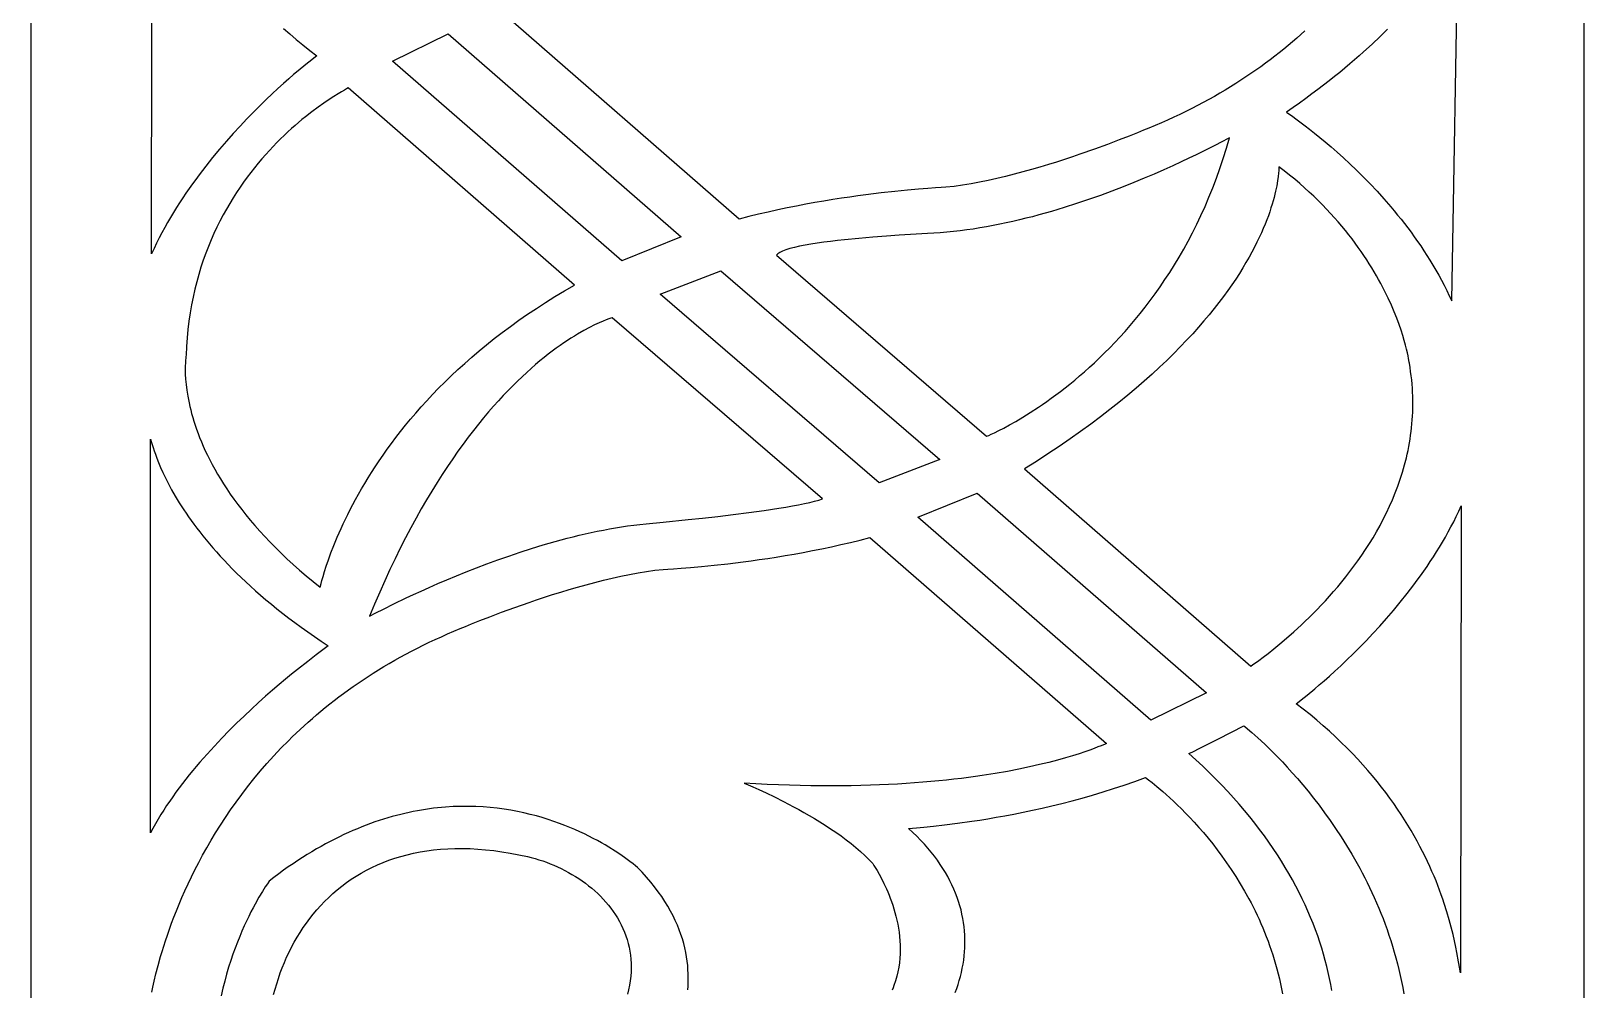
# Model space of a CAD drawing. Extents: x -4425 to -873, y -1243 to 1744.
# Drawn here: x -1282 to -882, y -1053.6 to -806.6 of the extents above; entities that cross this region are included whole.
import ezdxf

# ---------------------------------------------------------------- set-up
doc = ezdxf.new("R2010")
doc.units = 0
doc.layers.add('LAYER_1', color=7, linetype='CONTINUOUS')

msp = doc.modelspace()

# ---------------------------------------------------------------- linework, layer by layer
at = {"layer": 'LAYER_1'}
for points in [[(-1281.97, 1256.69), (-881.97, 1256.69), (-881.97, -1243.31), (-1281.97, -1243.31)], [(-1174.54, -807.3), (-1114.5, -859.57), (-1129.76, -865.8), (-1188.84, -814.35)], [(-1209.34, -948.4), (-1207.51, -949.88), (-1207.25, -948.93), (-1207.03, -948.11), (-1206.74, -947.08), (-1206.36, -945.85), (-1205.91, -944.42), (-1205.36, -942.81), (-1204.71, -941.03), (-1203.95, -939.08), (-1203.09, -936.98), (-1202.1, -934.74), (-1201.56, -933.57), (-1200.99, -932.36), (-1200.39, -931.13), (-1199.75, -929.86), (-1199.07, -928.57), (-1198.36, -927.25), (-1197.62, -925.9), (-1196.83, -924.53), (-1196.01, -923.13), (-1195.15, -921.72), (-1194.25, -920.28), (-1193.31, -918.82), (-1192.33, -917.34), (-1191.3, -915.85), (-1190.23, -914.34), (-1189.12, -912.82), (-1187.97, -911.28), (-1186.76, -909.73), (-1185.51, -908.16), (-1184.22, -906.59), (-1182.87, -905.01), (-1181.48, -903.42), (-1180.03, -901.83), (-1178.54, -900.23), (-1176.99, -898.63), (-1175.39, -897.02), (-1173.74, -895.42), (-1172.03, -893.81), (-1170.27, -892.21), (-1168.45, -890.61), (-1166.57, -889.01), (-1164.64, -887.41), (-1162.65, -885.83), (-1160.6, -884.25), (-1158.49, -882.68), (-1156.32, -881.11), (-1154.09, -879.56), (-1151.79, -878.03), (-1149.43, -876.5), (-1147.01, -874.99), (-1144.52, -873.5), (-1141.97, -872.03), (-1200.25, -821.25), (-1200.7, -821.49), (-1201.25, -821.79), (-1201.98, -822.21), (-1202.9, -822.75), (-1203.97, -823.42), (-1205.2, -824.21), (-1206.56, -825.14), (-1208.04, -826.19), (-1209.63, -827.37), (-1211.31, -828.69), (-1212.18, -829.4), (-1213.06, -830.15), (-1213.96, -830.93), (-1214.88, -831.74), (-1215.81, -832.59), (-1216.75, -833.47), (-1217.69, -834.38), (-1218.64, -835.34), (-1219.6, -836.32), (-1220.56, -837.35), (-1221.52, -838.41), (-1222.48, -839.5), (-1223.44, -840.63), (-1224.39, -841.8), (-1225.34, -843), (-1226.28, -844.25), (-1227.21, -845.52), (-1228.13, -846.84), (-1229.04, -848.19), (-1229.93, -849.58), (-1230.8, -851.01), (-1231.65, -852.48), (-1232.49, -853.98), (-1233.3, -855.53), (-1234.09, -857.11), (-1234.85, -858.73), (-1235.58, -860.39), (-1236.29, -862.09), (-1236.96, -863.83), (-1237.6, -865.61), (-1238.2, -867.43), (-1238.77, -869.29), (-1239.3, -871.19), (-1239.79, -873.13), (-1240.23, -875.11), (-1240.64, -877.13), (-1240.99, -879.19), (-1241.3, -881.3), (-1241.56, -883.44), (-1241.77, -885.63), (-1241.92, -887.86), (-1242.03, -890.13), (-1242.08, -890.46), (-1242.12, -890.85), (-1242.18, -891.4), (-1242.22, -892.1), (-1242.25, -892.93), (-1242.26, -893.91), (-1242.23, -895.02), (-1242.17, -896.25), (-1242.04, -897.61), (-1241.86, -899.09), (-1241.61, -900.69), (-1241.45, -901.53), (-1241.28, -902.39), (-1241.08, -903.29), (-1240.85, -904.21), (-1240.61, -905.15), (-1240.33, -906.12), (-1240.03, -907.11), (-1239.71, -908.13), (-1239.35, -909.17), (-1238.96, -910.23), (-1238.54, -911.32), (-1238.09, -912.43), (-1237.61, -913.55), (-1237.09, -914.7), (-1236.53, -915.87), (-1235.94, -917.06), (-1235.3, -918.26), (-1234.63, -919.49), (-1233.92, -920.73), (-1233.17, -921.99), (-1232.37, -923.26), (-1231.53, -924.55), (-1230.64, -925.86), (-1229.71, -927.18), (-1228.73, -928.52), (-1227.7, -929.87), (-1226.62, -931.23), (-1225.49, -932.61), (-1224.3, -933.99), (-1223.07, -935.39), (-1221.78, -936.8), (-1220.43, -938.22), (-1219.02, -939.65), (-1217.56, -941.09), (-1216.04, -942.53), (-1214.46, -943.99), (-1212.82, -945.45), (-1211.11, -946.92)], [(-1089.81, -864.14), (-1089.95, -864.32), (-1035.82, -910.98), (-1035.29, -910.75), (-1034.66, -910.47), (-1033.79, -910.06), (-1032.71, -909.53), (-1031.43, -908.87), (-1029.96, -908.08), (-1028.32, -907.15), (-1026.52, -906.08), (-1024.57, -904.87), (-1022.49, -903.5), (-1021.41, -902.77), (-1020.3, -901.99), (-1019.16, -901.18), (-1018, -900.33), (-1016.81, -899.43), (-1015.61, -898.5), (-1014.38, -897.52), (-1013.14, -896.51), (-1011.88, -895.45), (-1010.61, -894.35), (-1009.33, -893.21), (-1008.04, -892.03), (-1006.74, -890.8), (-1005.43, -889.53), (-1004.12, -888.21), (-1002.81, -886.85), (-1001.49, -885.44), (-1000.18, -883.98), (-998.86, -882.48), (-997.55, -880.94), (-996.25, -879.34), (-994.95, -877.7), (-993.67, -876.01), (-992.39, -874.27), (-991.13, -872.48), (-989.88, -870.64), (-988.64, -868.76), (-987.43, -866.82), (-986.23, -864.83), (-985.06, -862.78), (-983.91, -860.69), (-982.78, -858.54), (-981.68, -856.34), (-980.61, -854.09), (-979.57, -851.78), (-978.56, -849.42), (-977.59, -847), (-976.65, -844.53), (-975.75, -842), (-974.88, -839.41), (-974.06, -836.77), (-973.28, -834.07), (-973.74, -834.33), (-975.08, -835.05), (-977.23, -836.17), (-980.13, -837.63), (-981.84, -838.47), (-983.71, -839.37), (-985.73, -840.32), (-987.9, -841.32), (-990.21, -842.36), (-992.65, -843.42), (-995.21, -844.51), (-997.88, -845.61), (-1000.66, -846.72), (-1003.54, -847.83), (-1006.5, -848.92), (-1009.55, -850), (-1012.67, -851.05), (-1015.85, -852.07), (-1019.09, -853.05), (-1020.73, -853.52), (-1022.38, -853.97), (-1024.04, -854.42), (-1025.71, -854.84), (-1027.38, -855.26), (-1029.07, -855.65), (-1030.76, -856.03), (-1032.45, -856.38), (-1034.15, -856.72), (-1035.85, -857.03), (-1037.55, -857.33), (-1039.26, -857.6), (-1040.96, -857.84), (-1042.67, -858.06), (-1044.37, -858.25), (-1046.06, -858.42), (-1047.76, -858.56), (-1049.45, -858.67), (-1051.09, -858.75), (-1055.43, -859), (-1058.35, -859.18), (-1061.62, -859.41), (-1065.13, -859.69), (-1068.78, -860.01), (-1072.46, -860.38), (-1074.27, -860.58), (-1076.06, -860.79), (-1077.79, -861.02), (-1079.47, -861.25), (-1081.07, -861.5), (-1082.59, -861.77), (-1084, -862.04), (-1085.3, -862.33), (-1086.48, -862.63), (-1087.51, -862.94), (-1087.97, -863.1), (-1088.38, -863.27), (-1088.76, -863.43), (-1089.09, -863.61), (-1089.38, -863.78), (-1089.62, -863.96)], [(-959.15, -842.62), (-960.55, -841.55), (-960.55, -841.97), (-960.57, -842.48), (-960.62, -843.19), (-960.72, -844.09), (-960.87, -845.17), (-961.09, -846.43), (-961.39, -847.87), (-961.57, -848.65), (-961.78, -849.47), (-962.02, -850.33), (-962.28, -851.23), (-962.58, -852.17), (-962.9, -853.15), (-963.26, -854.16), (-963.66, -855.22), (-964.09, -856.31), (-964.55, -857.43), (-965.06, -858.59), (-965.61, -859.78), (-966.2, -861.01), (-966.84, -862.27), (-967.52, -863.56), (-968.24, -864.88), (-969.02, -866.23), (-969.85, -867.62), (-970.73, -869.03), (-971.66, -870.47), (-972.65, -871.93), (-973.7, -873.43), (-974.8, -874.95), (-975.97, -876.49), (-977.19, -878.06), (-978.48, -879.66), (-979.84, -881.28), (-981.26, -882.92), (-982.75, -884.58), (-984.31, -886.26), (-985.94, -887.97), (-987.64, -889.69), (-989.42, -891.44), (-991.27, -893.2), (-993.2, -894.98), (-995.21, -896.78), (-997.3, -898.59), (-999.48, -900.42), (-1001.73, -902.26), (-1004.08, -904.12), (-1006.51, -905.99), (-1009.02, -907.87), (-1011.63, -909.77), (-1014.33, -911.68), (-1017.13, -913.59), (-1020.02, -915.52), (-1023.01, -917.46), (-1026.09, -919.4), (-967.81, -970.18), (-967.26, -969.81), (-966.6, -969.35), (-965.72, -968.72), (-964.62, -967.91), (-963.34, -966.93), (-961.88, -965.78), (-960.28, -964.47), (-958.54, -963), (-956.69, -961.37), (-954.75, -959.59), (-953.75, -958.64), (-952.73, -957.66), (-951.7, -956.63), (-950.66, -955.57), (-949.61, -954.48), (-948.56, -953.35), (-947.5, -952.18), (-946.44, -950.98), (-945.38, -949.74), (-944.32, -948.47), (-943.27, -947.17), (-942.23, -945.83), (-941.2, -944.46), (-940.18, -943.05), (-939.18, -941.62), (-938.2, -940.15), (-937.23, -938.65), (-936.29, -937.12), (-935.38, -935.56), (-934.49, -933.97), (-933.64, -932.35), (-932.81, -930.7), (-932.02, -929.03), (-931.27, -927.32), (-930.56, -925.59), (-929.89, -923.82), (-929.27, -922.03), (-928.69, -920.22), (-928.16, -918.37), (-927.69, -916.5), (-927.47, -915.56), (-927.27, -914.61), (-927.08, -913.65), (-926.91, -912.69), (-926.75, -911.72), (-926.6, -910.74), (-926.47, -909.76), (-926.36, -908.78), (-926.26, -907.78), (-926.18, -906.78), (-926.12, -905.78), (-926.07, -904.76), (-926.04, -903.75), (-926.03, -902.72), (-926.03, -901.69), (-926.06, -900.66), (-926.1, -899.62), (-926.16, -898.57), (-926.24, -897.52), (-926.34, -896.47), (-926.46, -895.4), (-926.6, -894.34), (-926.76, -893.26), (-926.94, -892.19), (-926.99, -891.87), (-927.14, -890.95), (-927.27, -890.27), (-927.45, -889.47), (-927.67, -888.53), (-927.93, -887.48), (-928.26, -886.31), (-928.64, -885.03), (-929.08, -883.65), (-929.59, -882.17), (-930.17, -880.6), (-930.83, -878.95), (-931.57, -877.22), (-932.39, -875.41), (-933.3, -873.54), (-934.31, -871.61), (-934.85, -870.62), (-935.41, -869.62), (-936, -868.61), (-936.61, -867.58), (-937.25, -866.55), (-937.92, -865.5), (-938.62, -864.45), (-939.34, -863.39), (-940.09, -862.32), (-940.87, -861.24), (-941.68, -860.16), (-942.53, -859.07), (-943.4, -857.98), (-944.3, -856.88), (-945.24, -855.78), (-946.21, -854.68), (-947.21, -853.58), (-948.24, -852.47), (-949.31, -851.37), (-950.41, -850.27), (-951.55, -849.16), (-952.73, -848.06), (-953.94, -846.97), (-955.18, -845.87), (-956.47, -844.78), (-957.79, -843.7)], [(-1119.88, -874.36), (-1104.31, -868.39), (-1047.91, -916.95), (-1063.48, -922.95)], [(-1078.11, -927.11), (-1132.24, -880.45), (-1132.64, -880.57), (-1133.12, -880.73), (-1133.79, -880.98), (-1134.63, -881.31), (-1135.64, -881.74), (-1136.81, -882.29), (-1138.12, -882.94), (-1139.58, -883.73), (-1141.18, -884.65), (-1142.02, -885.16), (-1142.9, -885.71), (-1143.8, -886.3), (-1144.74, -886.93), (-1145.7, -887.6), (-1146.69, -888.31), (-1147.71, -889.06), (-1148.75, -889.86), (-1149.81, -890.7), (-1150.9, -891.59), (-1152.01, -892.52), (-1153.14, -893.51), (-1154.3, -894.54), (-1155.47, -895.63), (-1156.66, -896.76), (-1157.86, -897.95), (-1159.09, -899.19), (-1160.33, -900.49), (-1161.58, -901.85), (-1162.84, -903.26), (-1164.12, -904.73), (-1165.41, -906.26), (-1166.72, -907.86), (-1168.03, -909.51), (-1169.35, -911.23), (-1170.67, -913.01), (-1172.01, -914.86), (-1173.35, -916.77), (-1174.69, -918.75), (-1176.04, -920.8), (-1177.39, -922.92), (-1178.74, -925.11), (-1180.1, -927.37), (-1181.45, -929.71), (-1182.8, -932.12), (-1184.15, -934.61), (-1185.5, -937.17), (-1186.85, -939.81), (-1188.19, -942.53), (-1189.52, -945.33), (-1190.85, -948.21), (-1192.16, -951.18), (-1193.47, -954.23), (-1194.77, -957.36), (-1193.14, -956.5), (-1191.19, -955.5), (-1188.56, -954.19), (-1185.31, -952.63), (-1183.47, -951.77), (-1181.5, -950.86), (-1179.4, -949.92), (-1177.18, -948.95), (-1174.85, -947.95), (-1172.41, -946.94), (-1169.88, -945.91), (-1167.26, -944.88), (-1164.55, -943.85), (-1161.77, -942.83), (-1158.92, -941.83), (-1156.01, -940.84), (-1153.05, -939.89), (-1150.04, -938.97), (-1146.99, -938.09), (-1143.91, -937.26), (-1142.36, -936.87), (-1140.81, -936.49), (-1139.25, -936.12), (-1137.68, -935.77), (-1136.12, -935.44), (-1134.55, -935.13), (-1132.98, -934.83), (-1131.42, -934.56), (-1129.85, -934.3), (-1128.29, -934.07), (-1126.73, -933.86), (-1125.17, -933.67), (-1123.52, -933.52), (-1119.11, -933.1), (-1112.71, -932.45), (-1109, -932.05), (-1105.09, -931.61), (-1101.07, -931.13), (-1097.04, -930.62), (-1093.1, -930.08), (-1089.34, -929.51), (-1087.56, -929.22), (-1085.87, -928.93), (-1084.27, -928.63), (-1082.77, -928.33), (-1081.4, -928.02), (-1080.15, -927.72), (-1079.05, -927.41)], [(-1251.21, -1013.18), (-1251.21, -911.69), (-1250.94, -912.55), (-1250.53, -913.87), (-1250.25, -914.7), (-1249.93, -915.62), (-1249.55, -916.66), (-1249.1, -917.78), (-1248.59, -919.01), (-1248.01, -920.32), (-1247.34, -921.72), (-1246.59, -923.2), (-1245.76, -924.77), (-1244.82, -926.41), (-1243.79, -928.12), (-1242.64, -929.9), (-1242.03, -930.82), (-1241.39, -931.75), (-1240.72, -932.7), (-1240.02, -933.66), (-1239.29, -934.64), (-1238.52, -935.63), (-1237.73, -936.64), (-1236.9, -937.66), (-1236.04, -938.69), (-1235.14, -939.73), (-1234.21, -940.79), (-1233.25, -941.86), (-1232.24, -942.94), (-1231.21, -944.03), (-1230.13, -945.13), (-1229.01, -946.24), (-1227.86, -947.36), (-1226.66, -948.49), (-1225.43, -949.63), (-1224.15, -950.78), (-1222.84, -951.93), (-1221.48, -953.09), (-1220.07, -954.26), (-1218.63, -955.44), (-1217.14, -956.62), (-1215.6, -957.8), (-1214.02, -958.99), (-1212.39, -960.19), (-1210.71, -961.39), (-1208.99, -962.59), (-1207.22, -963.8), (-1205.4, -965.01), (-1206.82, -966.04), (-1208.5, -967.28), (-1210.7, -968.97), (-1213.37, -971.08), (-1214.85, -972.28), (-1216.42, -973.57), (-1218.07, -974.95), (-1219.78, -976.42), (-1221.55, -977.97), (-1223.37, -979.59), (-1225.22, -981.29), (-1227.11, -983.06), (-1229.01, -984.9), (-1230.93, -986.8), (-1232.85, -988.76), (-1234.75, -990.78), (-1236.64, -992.85), (-1238.5, -994.96), (-1239.41, -996.04), (-1240.32, -997.12), (-1241.21, -998.22), (-1242.09, -999.32), (-1242.96, -1000.44), (-1243.81, -1001.56), (-1244.65, -1002.69), (-1245.46, -1003.83), (-1246.26, -1004.98), (-1247.04, -1006.14), (-1247.79, -1007.3), (-1248.53, -1008.46), (-1249.23, -1009.63), (-1249.92, -1010.81), (-1250.58, -1011.99)], [(-993.52, -984.13), (-1053.56, -931.86), (-1038.3, -925.63), (-979.22, -977.08)], [(-913.57, -928.92), (-913.74, -1049.25), (-913.85, -1048.8), (-913.97, -1048.17), (-914.27, -1046.39), (-914.7, -1043.99), (-914.97, -1042.56), (-915.3, -1041), (-915.69, -1039.3), (-916.14, -1037.48), (-916.66, -1035.54), (-917.26, -1033.49), (-917.94, -1031.34), (-918.32, -1030.23), (-918.72, -1029.09), (-919.15, -1027.93), (-919.6, -1026.75), (-920.07, -1025.55), (-920.58, -1024.33), (-921.11, -1023.09), (-921.67, -1021.83), (-922.26, -1020.55), (-922.88, -1019.26), (-923.53, -1017.95), (-924.22, -1016.63), (-924.94, -1015.29), (-925.69, -1013.95), (-926.47, -1012.58), (-927.3, -1011.21), (-928.15, -1009.83), (-929.05, -1008.43), (-929.98, -1007.03), (-930.96, -1005.62), (-931.97, -1004.2), (-933.02, -1002.78), (-934.12, -1001.35), (-935.26, -999.92), (-936.44, -998.48), (-937.66, -997.05), (-938.93, -995.6), (-940.25, -994.16), (-941.61, -992.72), (-943.02, -991.28), (-944.47, -989.84), (-945.98, -988.4), (-947.54, -986.97), (-949.15, -985.54), (-950.8, -984.12), (-952.52, -982.7), (-954.28, -981.29), (-956.1, -979.88), (-955.77, -979.63), (-954.81, -978.89), (-953.3, -977.69), (-951.31, -976.04), (-950.15, -975.05), (-948.89, -973.96), (-947.54, -972.77), (-946.11, -971.48), (-944.62, -970.09), (-943.05, -968.61), (-941.44, -967.04), (-939.77, -965.38), (-938.07, -963.64), (-936.33, -961.81), (-934.58, -959.9), (-932.81, -957.92), (-931.04, -955.85), (-929.27, -953.72), (-927.51, -951.51), (-926.63, -950.39), (-925.77, -949.24), (-924.91, -948.08), (-924.06, -946.9), (-923.21, -945.71), (-922.38, -944.5), (-921.56, -943.28), (-920.75, -942.04), (-919.96, -940.79), (-919.18, -939.52), (-918.41, -938.24), (-917.66, -936.95), (-916.93, -935.64), (-916.22, -934.32), (-915.52, -932.99), (-914.85, -931.65), (-914.2, -930.29)]]:
    msp.add_lwpolyline(points, close=True, dxfattribs=at)
for points in [[(-1216.93, -805.91), (-1215.33, -807.34), (-1213.67, -808.76), (-1211.96, -810.18), (-1210.19, -811.59), (-1208.37, -813), (-1208.7, -813.25), (-1209.66, -813.99), (-1211.17, -815.19), (-1213.17, -816.84), (-1214.33, -817.83), (-1215.59, -818.92), (-1216.93, -820.11), (-1218.36, -821.4), (-1219.86, -822.79), (-1221.42, -824.27), (-1223.04, -825.84), (-1224.7, -827.5), (-1226.4, -829.24), (-1228.14, -831.07), (-1229.89, -832.98), (-1231.66, -834.96), (-1233.44, -837.03), (-1235.21, -839.16), (-1236.97, -841.37), (-1237.84, -842.49), (-1238.7, -843.64), (-1239.56, -844.8), (-1240.42, -845.98), (-1241.26, -847.17), (-1242.09, -848.38), (-1242.91, -849.6), (-1243.72, -850.84), (-1244.52, -852.09), (-1245.3, -853.36), (-1246.06, -854.64), (-1246.81, -855.93), (-1247.54, -857.24), (-1248.26, -858.56), (-1248.95, -859.89), (-1249.62, -861.23), (-1250.27, -862.59), (-1250.9, -863.96), (-1250.74, -743.63)], [(-932.56, -806.13), (-934.47, -808.02), (-936.52, -809.97), (-938.72, -811.97), (-939.87, -813), (-941.06, -814.03), (-942.29, -815.08), (-943.57, -816.15), (-944.88, -817.23), (-946.23, -818.32), (-947.62, -819.42), (-949.06, -820.54), (-950.54, -821.67), (-952.06, -822.81), (-953.63, -823.96), (-955.24, -825.13), (-956.9, -826.31), (-958.6, -827.5), (-958.27, -827.73), (-957.31, -828.39), (-955.8, -829.48), (-953.8, -830.98), (-952.64, -831.89), (-951.38, -832.88), (-950.03, -833.98), (-948.6, -835.17), (-947.1, -836.45), (-945.53, -837.82), (-943.91, -839.29), (-942.24, -840.84), (-940.54, -842.47), (-938.8, -844.19), (-937.04, -845.99), (-935.27, -847.88), (-933.49, -849.84), (-931.72, -851.88), (-930.84, -852.93), (-929.96, -853.99), (-929.08, -855.08), (-928.22, -856.18), (-927.36, -857.3), (-926.5, -858.44), (-925.66, -859.6), (-924.83, -860.77), (-924.01, -861.96), (-923.2, -863.17), (-922.4, -864.39), (-921.62, -865.64), (-920.85, -866.89), (-920.1, -868.17), (-919.37, -869.46), (-918.66, -870.76), (-917.96, -872.08), (-917.29, -873.42), (-916.64, -874.77), (-916.01, -876.13), (-914.35, -781.19)], [(-953.83, -806.55), (-954.89, -807.51), (-955.96, -808.45), (-957.05, -809.39), (-958.17, -810.33), (-959.3, -811.25), (-960.45, -812.18), (-961.61, -813.09), (-962.8, -814), (-964.01, -814.9), (-965.23, -815.79), (-966.48, -816.68), (-967.74, -817.55), (-969.03, -818.42), (-970.33, -819.28), (-971.66, -820.13), (-973.01, -820.97), (-974.37, -821.8), (-975.76, -822.62), (-977.17, -823.43), (-978.59, -824.23), (-980.04, -825.02), (-981.52, -825.8), (-983.01, -826.57), (-984.52, -827.32), (-986.06, -828.06), (-987.62, -828.79), (-989.2, -829.51), (-990.8, -830.21), (-992.42, -830.9), (-994.07, -831.58), (-995.39, -832.14), (-996.97, -832.79), (-999.08, -833.64), (-1001.67, -834.65), (-1004.68, -835.8), (-1008.07, -837.04), (-1011.78, -838.34), (-1013.74, -839.01), (-1015.75, -839.68), (-1017.82, -840.34), (-1019.93, -841), (-1022.08, -841.65), (-1024.26, -842.28), (-1026.47, -842.9), (-1028.69, -843.49), (-1030.93, -844.05), (-1033.17, -844.58), (-1035.41, -845.07), (-1037.64, -845.53), (-1039.85, -845.94), (-1042.05, -846.3), (-1044.21, -846.6), (-1046.33, -846.85), (-1047.53, -846.91), (-1048.98, -847), (-1050.93, -847.14), (-1053.34, -847.33), (-1056.19, -847.59), (-1059.43, -847.91), (-1063.01, -848.31), (-1066.91, -848.79), (-1068.96, -849.06), (-1071.08, -849.36), (-1073.25, -849.68), (-1075.47, -850.02), (-1077.74, -850.39), (-1080.06, -850.79), (-1082.41, -851.22), (-1084.8, -851.67), (-1087.21, -852.16), (-1089.65, -852.67), (-1092.1, -853.21), (-1094.57, -853.79), (-1097.05, -854.4), (-1099.53, -855.04), (-1160.48, -802.01)], [(-1250.82, -1054.17), (-1250.58, -1052.92), (-1250.25, -1051.36), (-1249.81, -1049.5), (-1249.26, -1047.36), (-1248.6, -1044.97), (-1248.22, -1043.68), (-1247.8, -1042.34), (-1247.35, -1040.94), (-1246.86, -1039.49), (-1246.34, -1037.99), (-1245.78, -1036.45), (-1245.18, -1034.85), (-1244.54, -1033.22), (-1243.85, -1031.55), (-1243.12, -1029.83), (-1242.35, -1028.09), (-1241.53, -1026.3), (-1240.67, -1024.49), (-1239.75, -1022.65), (-1238.79, -1020.79), (-1237.78, -1018.9), (-1236.71, -1016.99), (-1235.59, -1015.06), (-1234.42, -1013.12), (-1233.19, -1011.16), (-1231.91, -1009.19), (-1230.57, -1007.22), (-1229.17, -1005.23), (-1227.7, -1003.24), (-1226.18, -1001.25), (-1224.59, -999.26), (-1222.94, -997.28), (-1221.23, -995.3), (-1219.45, -993.32), (-1217.6, -991.36), (-1215.68, -989.41), (-1214.7, -988.44), (-1213.69, -987.48), (-1212.67, -986.52), (-1211.64, -985.56), (-1210.58, -984.61), (-1209.51, -983.66), (-1208.41, -982.72), (-1207.3, -981.79), (-1206.17, -980.86), (-1205.02, -979.94), (-1203.85, -979.02), (-1202.67, -978.11), (-1201.46, -977.21), (-1200.23, -976.32), (-1198.99, -975.44), (-1197.72, -974.56), (-1196.44, -973.69), (-1195.13, -972.83), (-1193.81, -971.98), (-1192.46, -971.14), (-1191.1, -970.31), (-1189.71, -969.49), (-1188.3, -968.68), (-1186.87, -967.88), (-1185.42, -967.09), (-1183.95, -966.31), (-1182.46, -965.55), (-1180.94, -964.79), (-1179.41, -964.05), (-1177.85, -963.32), (-1176.27, -962.61), (-1174.67, -961.9), (-1173.05, -961.21), (-1171.4, -960.54), (-1170.07, -959.98), (-1168.5, -959.33), (-1166.39, -958.48), (-1163.8, -957.46), (-1160.78, -956.32), (-1157.39, -955.07), (-1153.69, -953.77), (-1151.73, -953.1), (-1149.72, -952.44), (-1147.65, -951.77), (-1145.54, -951.11), (-1143.39, -950.47), (-1141.21, -949.83), (-1139, -949.22), (-1136.77, -948.63), (-1134.54, -948.07), (-1132.3, -947.53), (-1130.06, -947.04), (-1127.83, -946.59), (-1125.61, -946.18), (-1123.42, -945.82), (-1121.26, -945.51), (-1119.13, -945.27), (-1117.93, -945.2), (-1116.49, -945.11), (-1114.54, -944.97), (-1112.12, -944.78), (-1109.28, -944.53), (-1106.04, -944.21), (-1102.45, -943.81), (-1098.56, -943.33), (-1096.51, -943.05), (-1094.39, -942.76), (-1092.22, -942.44), (-1090, -942.09), (-1087.72, -941.72), (-1085.41, -941.32), (-1083.05, -940.9), (-1080.67, -940.44), (-1078.25, -939.96), (-1075.82, -939.44), (-1073.36, -938.9), (-1070.89, -938.32), (-1068.42, -937.71), (-1065.94, -937.07), (-1004.99, -990.1), (-1005.33, -990.26), (-1006.36, -990.71), (-1007.14, -991.03), (-1008.09, -991.4), (-1009.22, -991.81), (-1010.53, -992.27), (-1012.01, -992.77), (-1013.68, -993.3), (-1015.53, -993.85), (-1017.56, -994.41), (-1019.77, -994.99), (-1022.17, -995.58), (-1024.75, -996.16), (-1027.52, -996.74), (-1030.48, -997.31), (-1033.63, -997.86), (-1036.97, -998.39), (-1038.71, -998.64), (-1040.5, -998.88), (-1042.34, -999.12), (-1044.23, -999.34), (-1046.16, -999.56), (-1048.15, -999.76), (-1050.18, -999.95), (-1052.26, -1000.13), (-1054.39, -1000.3), (-1056.57, -1000.45), (-1058.8, -1000.58), (-1061.08, -1000.7), (-1063.4, -1000.81), (-1065.78, -1000.9), (-1068.21, -1000.96), (-1070.69, -1001.02), (-1073.21, -1001.05), (-1075.79, -1001.06), (-1078.42, -1001.05), (-1081.1, -1001.01), (-1083.83, -1000.96), (-1086.61, -1000.88), (-1089.44, -1000.78), (-1092.32, -1000.66), (-1095.26, -1000.5), (-1098.24, -1000.33), (-1097.24, -1000.75), (-1096.07, -1001.26), (-1094.52, -1001.96), (-1092.64, -1002.84), (-1090.48, -1003.88), (-1088.11, -1005.07), (-1085.55, -1006.41), (-1084.23, -1007.13), (-1082.88, -1007.89), (-1081.52, -1008.67), (-1080.14, -1009.48), (-1078.76, -1010.33), (-1077.38, -1011.19), (-1076.02, -1012.09), (-1074.66, -1013.01), (-1073.33, -1013.95), (-1072.03, -1014.91), (-1070.76, -1015.9), (-1069.53, -1016.9), (-1068.35, -1017.92), (-1067.22, -1018.95), (-1066.15, -1020.01), (-1065.64, -1020.54), (-1065.15, -1021.07), (-1064.85, -1021.52), (-1064.5, -1022.08), (-1064.05, -1022.83), (-1063.51, -1023.76), (-1062.91, -1024.88), (-1062.27, -1026.16), (-1061.61, -1027.59), (-1061.28, -1028.36), (-1060.95, -1029.17), (-1060.63, -1030), (-1060.31, -1030.87), (-1060.01, -1031.77), (-1059.72, -1032.69), (-1059.44, -1033.64), (-1059.18, -1034.62), (-1058.95, -1035.62), (-1058.74, -1036.64), (-1058.55, -1037.69), (-1058.39, -1038.75), (-1058.26, -1039.83), (-1058.17, -1040.93), (-1058.12, -1042.04), (-1058.1, -1043.16), (-1058.12, -1044.3), (-1058.19, -1045.45), (-1058.31, -1046.6), (-1058.48, -1047.77), (-1058.7, -1048.94), (-1058.97, -1050.11), (-1059.3, -1051.29), (-1059.69, -1052.47), (-1059.91, -1053.06), (-1060.14, -1053.65)], [(-946.9, -1053.76), (-947.18, -1052.22), (-947.49, -1050.67), (-947.83, -1049.12), (-948.2, -1047.57), (-948.61, -1046.01), (-949.04, -1044.44), (-949.51, -1042.87), (-950.02, -1041.29), (-950.55, -1039.71), (-951.13, -1038.12), (-951.73, -1036.53), (-952.38, -1034.93), (-953.06, -1033.33), (-953.78, -1031.73), (-954.53, -1030.12), (-955.32, -1028.51), (-956.16, -1026.9), (-957.03, -1025.28), (-957.94, -1023.66), (-958.9, -1022.04), (-959.89, -1020.42), (-960.93, -1018.79), (-962.01, -1017.17), (-963.13, -1015.54), (-964.29, -1013.91), (-965.5, -1012.28), (-966.76, -1010.65), (-968.06, -1009.02), (-969.41, -1007.39), (-970.8, -1005.76), (-972.24, -1004.13), (-973.73, -1002.49), (-975.27, -1000.86), (-976.85, -999.23), (-978.49, -997.61), (-980.17, -995.98), (-981.91, -994.35), (-983.7, -992.73), (-982.69, -992.24), (-980.9, -991.34), (-976.11, -988.89), (-969.56, -985.54), (-969.31, -985.73), (-968.6, -986.33), (-967.47, -987.3), (-965.96, -988.66), (-965.08, -989.47), (-964.12, -990.38), (-963.1, -991.37), (-962.01, -992.46), (-960.85, -993.63), (-959.65, -994.89), (-958.4, -996.23), (-957.1, -997.66), (-955.77, -999.18), (-954.41, -1000.77), (-953.03, -1002.45), (-951.62, -1004.2), (-950.21, -1006.04), (-948.78, -1007.95), (-947.36, -1009.95), (-945.93, -1012.01), (-944.52, -1014.16), (-943.12, -1016.37), (-941.74, -1018.66), (-941.07, -1019.83), (-940.39, -1021.02), (-939.73, -1022.23), (-939.08, -1023.46), (-938.43, -1024.7), (-937.8, -1025.96), (-937.17, -1027.24), (-936.56, -1028.53), (-935.96, -1029.84), (-935.38, -1031.17), (-934.8, -1032.51), (-934.25, -1033.88), (-933.7, -1035.25), (-933.18, -1036.65), (-932.67, -1038.06), (-932.18, -1039.48), (-931.7, -1040.92), (-931.25, -1042.38), (-930.81, -1043.86), (-930.4, -1045.34), (-930, -1046.85), (-929.63, -1048.37), (-929.28, -1049.9), (-928.95, -1051.45), (-928.65, -1053.02), (-928.37, -1054.59)], [(-1043.92, -1054.27), (-1043.54, -1053.25), (-1043.19, -1052.22), (-1042.87, -1051.18), (-1042.58, -1050.14), (-1042.32, -1049.09), (-1042.09, -1048.04), (-1041.9, -1046.99), (-1041.73, -1045.93), (-1041.6, -1044.86), (-1041.51, -1043.8), (-1041.44, -1042.73), (-1041.41, -1041.66), (-1041.41, -1040.58), (-1041.45, -1039.5), (-1041.52, -1038.43), (-1041.63, -1037.35), (-1041.77, -1036.27), (-1041.95, -1035.19), (-1042.17, -1034.1), (-1042.42, -1033.02), (-1042.71, -1031.94), (-1043.04, -1030.87), (-1043.41, -1029.79), (-1043.82, -1028.71), (-1044.26, -1027.64), (-1044.75, -1026.57), (-1045.27, -1025.5), (-1045.84, -1024.43), (-1046.45, -1023.37), (-1047.09, -1022.31), (-1047.78, -1021.26), (-1048.52, -1020.21), (-1049.29, -1019.17), (-1050.11, -1018.13), (-1050.97, -1017.1), (-1051.87, -1016.07), (-1052.82, -1015.05), (-1053.82, -1014.04), (-1054.86, -1013.03), (-1055.94, -1012.03), (-1053.87, -1011.87), (-1051.97, -1011.7), (-1049.55, -1011.45), (-1046.66, -1011.12), (-1043.33, -1010.69), (-1039.6, -1010.16), (-1037.6, -1009.85), (-1035.51, -1009.51), (-1033.35, -1009.14), (-1031.12, -1008.74), (-1028.81, -1008.3), (-1026.45, -1007.83), (-1024.02, -1007.32), (-1021.54, -1006.77), (-1019.01, -1006.18), (-1016.44, -1005.55), (-1013.83, -1004.88), (-1011.19, -1004.17), (-1008.52, -1003.41), (-1005.83, -1002.6), (-1003.12, -1001.75), (-1000.4, -1000.85), (-997.67, -999.9), (-994.94, -998.9), (-994.15, -999.48), (-993.21, -1000.21), (-991.96, -1001.22), (-990.43, -1002.52), (-989.58, -1003.27), (-988.67, -1004.09), (-987.72, -1004.98), (-986.71, -1005.93), (-985.67, -1006.96), (-984.59, -1008.05), (-983.48, -1009.21), (-982.34, -1010.43), (-981.18, -1011.73), (-980, -1013.08), (-978.8, -1014.5), (-977.6, -1015.99), (-976.4, -1017.54), (-975.2, -1019.16), (-974, -1020.84), (-972.81, -1022.58), (-971.64, -1024.38), (-970.49, -1026.25), (-969.36, -1028.17), (-968.26, -1030.16), (-967.72, -1031.18), (-967.19, -1032.21), (-966.67, -1033.26), (-966.16, -1034.32), (-965.66, -1035.4), (-965.17, -1036.49), (-964.69, -1037.6), (-964.23, -1038.72), (-963.78, -1039.86), (-963.34, -1041.01), (-962.92, -1042.17), (-962.51, -1043.35), (-962.12, -1044.55), (-961.74, -1045.76), (-961.38, -1046.98), (-961.03, -1048.22), (-960.71, -1049.48), (-960.4, -1050.74), (-960.11, -1052.02), (-959.84, -1053.32), (-959.59, -1054.63)], [(-1112.82, -1053.63), (-1112.74, -1052.61), (-1112.7, -1051.58), (-1112.68, -1050.53), (-1112.7, -1049.47), (-1112.75, -1048.39), (-1112.83, -1047.3), (-1112.96, -1046.2), (-1113.12, -1045.08), (-1113.32, -1043.95), (-1113.57, -1042.8), (-1113.86, -1041.65), (-1114.19, -1040.48), (-1114.58, -1039.31), (-1115.01, -1038.12), (-1115.49, -1036.92), (-1116.02, -1035.72), (-1116.61, -1034.51), (-1117.25, -1033.29), (-1117.95, -1032.06), (-1118.71, -1030.82), (-1119.52, -1029.58), (-1120.4, -1028.34), (-1121.35, -1027.09), (-1122.35, -1025.83), (-1123.43, -1024.57), (-1124.57, -1023.31), (-1125.78, -1022.04), (-1126.27, -1021.63), (-1126.86, -1021.15), (-1127.69, -1020.51), (-1128.74, -1019.73), (-1130.01, -1018.84), (-1131.49, -1017.86), (-1133.17, -1016.81), (-1134.09, -1016.26), (-1135.06, -1015.7), (-1136.08, -1015.14), (-1137.14, -1014.57), (-1138.25, -1014), (-1139.41, -1013.44), (-1140.62, -1012.87), (-1141.87, -1012.31), (-1143.16, -1011.76), (-1144.5, -1011.22), (-1145.88, -1010.7), (-1147.3, -1010.19), (-1148.76, -1009.7), (-1150.27, -1009.23), (-1151.81, -1008.79), (-1153.4, -1008.38), (-1155.02, -1007.99), (-1156.68, -1007.64), (-1158.38, -1007.33), (-1160.12, -1007.05), (-1161.89, -1006.81), (-1163.69, -1006.62), (-1165.53, -1006.47), (-1167.41, -1006.37), (-1169.31, -1006.33), (-1171.25, -1006.33), (-1173.22, -1006.4), (-1175.23, -1006.52), (-1176.24, -1006.6), (-1177.26, -1006.7), (-1178.28, -1006.82), (-1179.32, -1006.95), (-1180.36, -1007.1), (-1181.41, -1007.27), (-1182.46, -1007.46), (-1183.53, -1007.66), (-1184.59, -1007.88), (-1185.67, -1008.12), (-1186.75, -1008.38), (-1187.84, -1008.65), (-1188.94, -1008.95), (-1190.04, -1009.27), (-1191.15, -1009.6), (-1192.26, -1009.96), (-1193.38, -1010.34), (-1194.51, -1010.74), (-1195.64, -1011.16), (-1196.78, -1011.6), (-1197.92, -1012.07), (-1199.07, -1012.56), (-1200.23, -1013.07), (-1201.39, -1013.6), (-1202.55, -1014.16), (-1203.72, -1014.74), (-1204.9, -1015.34), (-1206.08, -1015.97), (-1207.27, -1016.63), (-1208.46, -1017.3), (-1209.65, -1018.01), (-1210.86, -1018.74), (-1212.06, -1019.5), (-1213.27, -1020.28), (-1214.49, -1021.09), (-1215.71, -1021.93), (-1216.93, -1022.79), (-1218.16, -1023.69), (-1219.39, -1024.61), (-1220.62, -1025.56), (-1221.1, -1026.24), (-1221.66, -1027.08), (-1222.39, -1028.24), (-1223.26, -1029.71), (-1224.26, -1031.48), (-1224.79, -1032.47), (-1225.34, -1033.53), (-1225.9, -1034.66), (-1226.47, -1035.86), (-1227.06, -1037.13), (-1227.65, -1038.46), (-1228.23, -1039.86), (-1228.82, -1041.32), (-1229.4, -1042.84), (-1229.97, -1044.42), (-1230.53, -1046.06), (-1231.07, -1047.76), (-1231.58, -1049.52), (-1232.08, -1051.33), (-1232.55, -1053.19), (-1232.98, -1055.11)], [(-1219.49, -1054.83), (-1219.11, -1053.42), (-1218.7, -1052.02), (-1218.26, -1050.63), (-1217.78, -1049.25), (-1217.26, -1047.88), (-1216.71, -1046.53), (-1216.13, -1045.2), (-1215.51, -1043.88), (-1214.85, -1042.58), (-1214.16, -1041.29), (-1213.44, -1040.03), (-1212.67, -1038.79), (-1211.88, -1037.57), (-1211.04, -1036.38), (-1210.17, -1035.21), (-1209.27, -1034.06), (-1208.33, -1032.95), (-1207.35, -1031.86), (-1206.34, -1030.8), (-1205.29, -1029.77), (-1204.2, -1028.77), (-1203.08, -1027.81), (-1201.92, -1026.87), (-1200.72, -1025.98), (-1199.49, -1025.12), (-1198.22, -1024.3), (-1196.91, -1023.51), (-1195.57, -1022.77), (-1194.18, -1022.07), (-1192.76, -1021.41), (-1191.31, -1020.79), (-1189.81, -1020.21), (-1188.28, -1019.69), (-1186.71, -1019.2), (-1185.1, -1018.77), (-1183.45, -1018.39), (-1181.77, -1018.05), (-1180.05, -1017.77), (-1178.28, -1017.54), (-1176.48, -1017.36), (-1174.64, -1017.23), (-1172.77, -1017.17), (-1170.85, -1017.16), (-1168.9, -1017.2), (-1166.9, -1017.31), (-1164.87, -1017.48), (-1162.79, -1017.71), (-1160.68, -1018), (-1158.53, -1018.36), (-1156.34, -1018.78), (-1154.11, -1019.26), (-1153.12, -1019.5), (-1152.13, -1019.77), (-1151.15, -1020.07), (-1150.17, -1020.39), (-1149.2, -1020.73), (-1148.23, -1021.1), (-1147.27, -1021.5), (-1146.32, -1021.92), (-1145.38, -1022.36), (-1144.45, -1022.83), (-1143.53, -1023.32), (-1142.63, -1023.84), (-1141.74, -1024.37), (-1140.86, -1024.94), (-1140.01, -1025.52), (-1139.17, -1026.13), (-1138.35, -1026.76), (-1137.55, -1027.41), (-1136.77, -1028.08), (-1136.01, -1028.78), (-1135.28, -1029.5), (-1134.57, -1030.23), (-1133.89, -1030.99), (-1133.24, -1031.77), (-1132.61, -1032.57), (-1132.02, -1033.39), (-1131.45, -1034.23), (-1130.92, -1035.08), (-1130.42, -1035.96), (-1129.95, -1036.86), (-1129.52, -1037.77), (-1129.12, -1038.71), (-1128.76, -1039.66), (-1128.45, -1040.63), (-1128.17, -1041.61), (-1127.93, -1042.62), (-1127.73, -1043.64), (-1127.58, -1044.68), (-1127.47, -1045.73), (-1127.4, -1046.8), (-1127.39, -1047.89), (-1127.42, -1048.99), (-1127.5, -1050.11), (-1127.63, -1051.24), (-1127.81, -1052.39), (-1128.04, -1053.56), (-1128.32, -1054.74)]]:
    msp.add_lwpolyline(points, dxfattribs=at)

doc.saveas('drawing.dxf')
